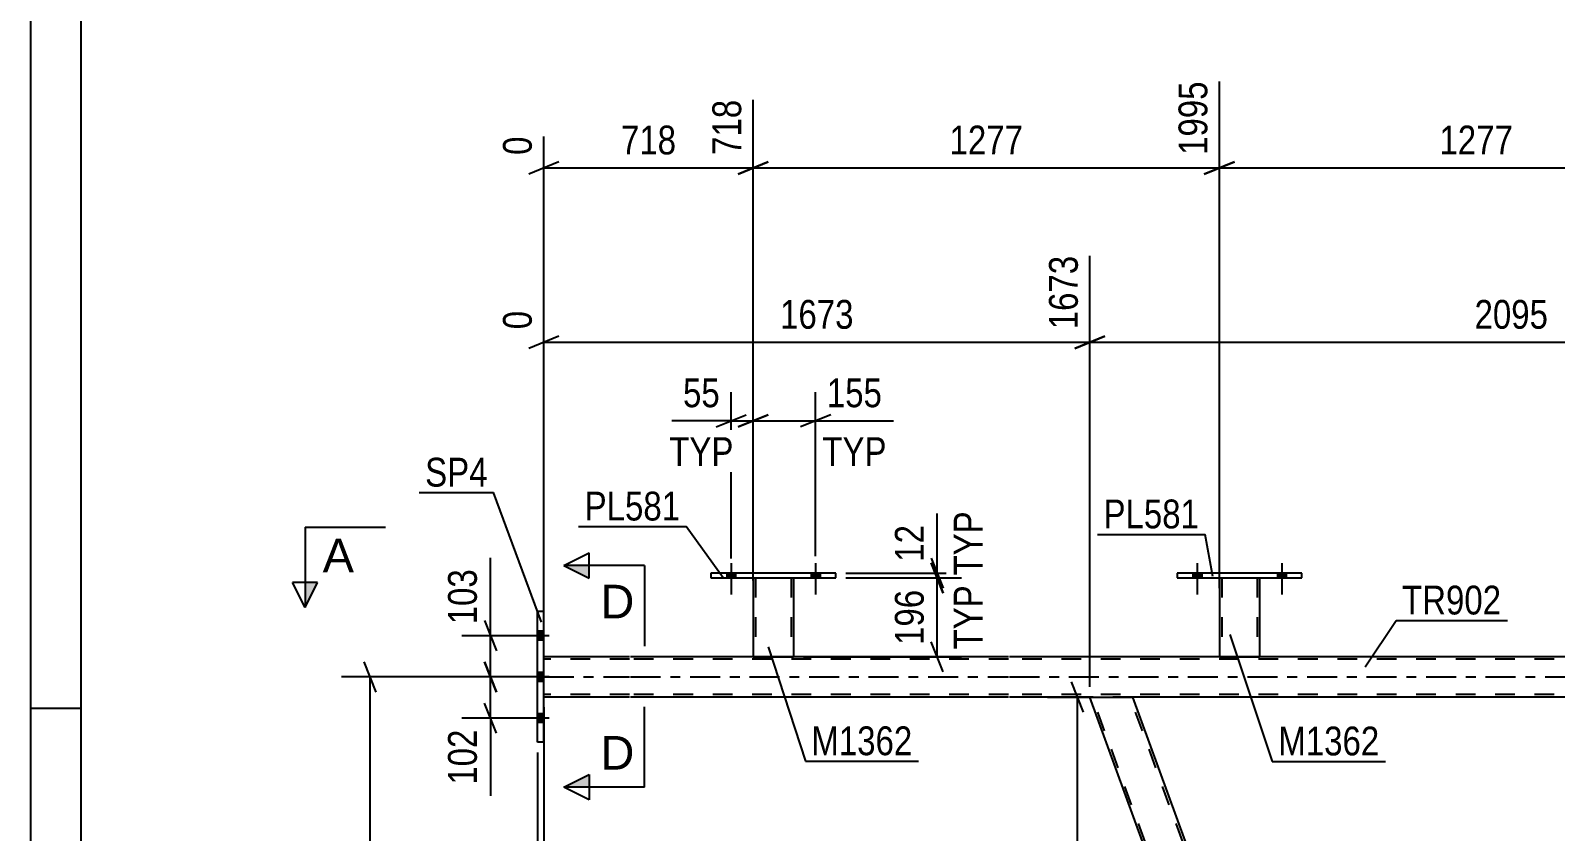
# Model space of a CAD drawing. Header units: millimetres. Extents: x 0 to 841, y 0 to 594.
# Drawn here: x 0 to 151.6, y 434.8 to 514.4 of the extents above; entities that cross this region are included whole.
import ezdxf

# ---------------------------------------------------------------- set-up
doc = ezdxf.new("R2010")
doc.units = ezdxf.units.MM
doc.linetypes.add('DXK_LINE_DOT2', pattern=[3.9198, 1.9599, -1.9599])
doc.linetypes.add('DXK_LINE_DOT3', pattern=[5.9187, 2.979, -0.9799, 0.9799, -0.9799])
doc.styles.add('Arial', font='ARIAL.TTF', dxfattribs={"height": 0.2})
doc.styles.add('Arial Narrow', font='ARIALN.TTF', dxfattribs={"height": 0.2})

# ---------------------------------------------------------------- blocks, each defined once
blk = doc.blocks.new('Unknown-275727292-1135 - 18137')
at = {"color": 5, "linetype": 'Continuous'}
for p, q in [((0, 594), (0, 0)), ((5, 589), (5, 5)), ((5, 447), (0, 447))]:
    blk.add_line(p, q, dxfattribs=at)
blk = doc.blocks.new('Bolt-275727292-2763 - 2736')
at = {"linetype": 'Continuous'}
for points in [[(50.4, 454.67), (50.4, 453.79), (51.04, 453.79), (51.04, 454.67)], [(50.4, 454.67), (50.4, 453.79), (51.04, 453.79), (51.04, 454.67)], [(50.4, 454.67), (50.4, 453.79), (51.04, 453.79), (51.04, 454.67)], [(50.4, 450.57), (50.4, 449.69), (51.04, 449.69), (51.04, 450.57)], [(50.4, 450.57), (50.4, 449.69), (51.04, 449.69), (51.04, 450.57)], [(50.4, 446.47), (50.4, 445.59), (51.04, 445.59), (51.04, 446.47)], [(50.4, 446.47), (50.4, 445.59), (51.04, 445.59), (51.04, 446.47)], [(50.4, 446.47), (50.4, 445.59), (51.04, 445.59), (51.04, 446.47)]]:
    blk.add_hatch(color=1, dxfattribs=at).paths.add_polyline_path(points)
at = {"color": 1, "linetype": 'Continuous'}
for p, q in [((51.56, 454.23), (48.24, 454.23)), ((51.56, 454.23), (48.24, 454.23)), ((51.56, 454.23), (48.24, 454.23)), ((51.04, 454.67), (50.4, 454.67)), ((51.04, 454.67), (50.4, 454.67)), ((51.04, 454.67), (50.4, 454.67)), ((51.04, 453.79), (50.4, 453.79)), ((51.04, 453.79), (50.4, 453.79)), ((51.04, 453.79), (50.4, 453.79)), ((51.04, 450.57), (50.4, 450.57)), ((51.04, 450.57), (50.4, 450.57)), ((51.56, 450.13), (48.24, 450.13)), ((51.56, 450.13), (48.24, 450.13)), ((51.04, 449.69), (50.4, 449.69)), ((51.04, 449.69), (50.4, 449.69)), ((51.56, 446.03), (48.24, 446.03)), ((51.56, 446.03), (48.24, 446.03)), ((51.56, 446.03), (48.24, 446.03)), ((51.04, 446.47), (50.4, 446.47)), ((51.04, 446.47), (50.4, 446.47)), ((51.04, 446.47), (50.4, 446.47)), ((51.04, 445.59), (50.4, 445.59)), ((51.04, 445.59), (50.4, 445.59)), ((51.04, 445.59), (50.4, 445.59))]:
    blk.add_line(p, q, dxfattribs=at)
blk = doc.blocks.new('Part-275727292-2844 - 2736')
at = {"color": 2, "linetype": 'Continuous'}
for p, q in [((59.56, 452.13), (51.04, 452.13)), ((97.23, 452.13), (59.66, 452.13)), ((753.15, 452.13), (97.33, 452.13)), ((59.56, 448.13), (51.04, 448.13)), ((97.23, 448.13), (59.66, 448.13)), ((105.33, 448.13), (97.33, 448.13)), ((189.14, 448.13), (109.58, 448.13))]:
    blk.add_line(p, q, dxfattribs=at)
at = {"color": 7, "linetype": 'DXK_LINE_DOT2'}
for p, q in [((51.04, 448.13), (51.04, 452.13)), ((59.56, 451.89), (51.04, 451.89)), ((97.23, 451.89), (59.66, 451.89)), ((759.07, 451.89), (97.33, 451.89)), ((59.56, 448.37), (51.04, 448.37)), ((97.23, 448.37), (59.66, 448.37)), ((759.07, 448.37), (97.33, 448.37)), ((109.58, 448.13), (105.33, 448.13))]:
    blk.add_line(p, q, dxfattribs=at)
at = {"color": 7, "linetype": 'DXK_LINE_DOT3'}
for p, q in [((51.04, 450.13), (59.56, 450.13)), ((59.66, 450.13), (97.23, 450.13)), ((97.33, 450.13), (759.07, 450.13))]:
    blk.add_line(p, q, dxfattribs=at)
blk = doc.blocks.new('Part-275727292-2884 - 2736')
at = {"color": 2, "linetype": 'Continuous'}
for p, q in [((149.45, 326.91), (105.33, 448.13)), ((105.33, 448.13), (109.58, 448.13)), ((109.58, 448.13), (152.44, 330.38))]:
    blk.add_line(p, q, dxfattribs=at)
at = {"color": 7, "linetype": 'DXK_LINE_DOT2'}
for p, q in [((149.7, 326.91), (105.58, 448.13)), ((153.45, 326.91), (109.33, 448.13)), ((152.44, 330.38), (153.71, 326.91)), ((153.71, 326.91), (149.45, 326.91))]:
    blk.add_line(p, q, dxfattribs=at)
blk = doc.blocks.new('Part-275727292-2914 - 2736')
at = {"color": 2, "linetype": 'Continuous'}
for p, q in [((50.4, 443.63), (50.4, 456.63)), ((51.04, 456.63), (50.4, 456.63)), ((51.04, 443.63), (51.04, 456.63)), ((51.04, 443.63), (50.4, 443.63))]:
    blk.add_line(p, q, dxfattribs=at)
blk = doc.blocks.new('Part-275727292-3041 - 2736')
at = {"color": 2, "linetype": 'Continuous'}
for p, q in [((67.66, 460.45), (67.66, 459.97)), ((80.06, 460.45), (67.66, 460.45)), ((67.66, 459.97), (80.06, 459.97)), ((80.06, 459.97), (80.06, 460.45))]:
    blk.add_line(p, q, dxfattribs=at)
blk = doc.blocks.new('Part-275727292-3044 - 2736')
at = {"color": 7, "linetype": 'DXK_LINE_DOT2'}
for p, q in [((71.86, 459.98), (75.86, 459.98)), ((71.86, 459.97), (71.86, 459.98)), ((71.86, 459.98), (71.86, 459.97)), ((72.1, 459.98), (72.1, 452.13)), ((75.62, 459.98), (75.62, 452.13)), ((75.86, 459.98), (75.86, 459.97)), ((75.86, 459.97), (75.86, 459.98)), ((75.6, 452.13), (75.56, 452.13)), ((75.56, 452.13), (75.6, 452.13)), ((75.62, 452.13), (75.6, 452.13)), ((75.6, 452.13), (75.62, 452.13))]:
    blk.add_line(p, q, dxfattribs=at)
at = {"color": 2, "linetype": 'Continuous'}
for p, q in [((71.86, 459.97), (71.86, 452.13)), ((75.86, 459.97), (75.86, 452.13)), ((71.86, 452.13), (75.86, 452.13))]:
    blk.add_line(p, q, dxfattribs=at)
blk = doc.blocks.new('Part-275727292-3065 - 2736')
at = {"color": 2, "linetype": 'Continuous'}
for p, q in [((114.01, 460.45), (114.01, 459.97)), ((126.41, 460.45), (114.01, 460.45)), ((114.01, 459.97), (126.41, 459.97)), ((126.41, 459.97), (126.41, 460.45))]:
    blk.add_line(p, q, dxfattribs=at)
blk = doc.blocks.new('Part-275727292-3068 - 2736')
at = {"color": 7, "linetype": 'DXK_LINE_DOT2'}
for p, q in [((118.21, 459.98), (122.21, 459.98)), ((118.21, 459.97), (118.21, 459.98)), ((118.21, 459.98), (118.21, 459.97)), ((118.45, 459.98), (118.45, 452.13)), ((121.97, 459.98), (121.97, 452.13)), ((122.21, 459.98), (122.21, 459.97)), ((122.21, 459.97), (122.21, 459.98)), ((121.91, 452.13), (121.95, 452.13)), ((121.91, 452.13), (121.95, 452.13)), ((121.95, 452.13), (121.97, 452.13)), ((121.95, 452.13), (121.97, 452.13))]:
    blk.add_line(p, q, dxfattribs=at)
at = {"color": 2, "linetype": 'Continuous'}
for p, q in [((118.21, 459.97), (118.21, 452.13)), ((122.21, 459.97), (122.21, 452.13)), ((118.21, 452.13), (122.21, 452.13))]:
    blk.add_line(p, q, dxfattribs=at)
blk = doc.blocks.new('Bolt-275727292-3099 - 2736')
at = {"linetype": 'Continuous'}
for points in [[(115.57, 459.97), (116.45, 459.97), (116.45, 460.45), (115.57, 460.45)], [(123.97, 459.97), (124.85, 459.97), (124.85, 460.45), (123.97, 460.45)]]:
    blk.add_hatch(color=1, dxfattribs=at).paths.add_polyline_path(points)
at = {"color": 1, "linetype": 'Continuous'}
for p, q in [((116.01, 461.45), (116.01, 458.33)), ((124.41, 461.45), (124.41, 458.33)), ((115.57, 460.45), (115.57, 459.97)), ((116.45, 460.45), (116.45, 459.97)), ((123.97, 460.45), (123.97, 459.97)), ((124.85, 460.45), (124.85, 459.97))]:
    blk.add_line(p, q, dxfattribs=at)
blk = doc.blocks.new('Bolt-275727292-3100 - 2736')
at = {"linetype": 'Continuous'}
for points in [[(115.57, 459.97), (116.45, 459.97), (116.45, 460.45), (115.57, 460.45)], [(123.97, 459.97), (124.85, 459.97), (124.85, 460.45), (123.97, 460.45)]]:
    blk.add_hatch(color=1, dxfattribs=at).paths.add_polyline_path(points)
at = {"color": 1, "linetype": 'Continuous'}
for p, q in [((116.01, 461.45), (116.01, 458.33)), ((124.41, 461.45), (124.41, 458.33)), ((115.57, 460.45), (115.57, 459.97)), ((116.45, 460.45), (116.45, 459.97)), ((123.97, 460.45), (123.97, 459.97)), ((124.85, 460.45), (124.85, 459.97))]:
    blk.add_line(p, q, dxfattribs=at)
blk = doc.blocks.new('Bolt-275727292-3110 - 2736')
at = {"linetype": 'Continuous'}
for points in [[(69.22, 459.97), (70.1, 459.97), (70.1, 460.45), (69.22, 460.45)], [(77.62, 459.97), (78.5, 459.97), (78.5, 460.45), (77.62, 460.45)]]:
    blk.add_hatch(color=1, dxfattribs=at).paths.add_polyline_path(points)
at = {"color": 1, "linetype": 'Continuous'}
for p, q in [((69.66, 461.45), (69.66, 458.33)), ((78.06, 461.45), (78.06, 458.33)), ((69.22, 460.45), (69.22, 459.97)), ((70.1, 460.45), (70.1, 459.97)), ((77.62, 460.45), (77.62, 459.97)), ((78.5, 460.45), (78.5, 459.97))]:
    blk.add_line(p, q, dxfattribs=at)
blk = doc.blocks.new('Bolt-275727292-3111 - 2736')
at = {"linetype": 'Continuous'}
for points in [[(69.22, 459.97), (70.1, 459.97), (70.1, 460.45), (69.22, 460.45)], [(77.62, 459.97), (78.5, 459.97), (78.5, 460.45), (77.62, 460.45)]]:
    blk.add_hatch(color=1, dxfattribs=at).paths.add_polyline_path(points)
at = {"color": 1, "linetype": 'Continuous'}
for p, q in [((69.66, 461.45), (69.66, 458.33)), ((78.06, 461.45), (78.06, 458.33)), ((69.22, 460.45), (69.22, 459.97)), ((70.1, 460.45), (70.1, 459.97)), ((77.62, 460.45), (77.62, 459.97)), ((78.5, 460.45), (78.5, 459.97))]:
    blk.add_line(p, q, dxfattribs=at)
blk = doc.blocks.new('StraightDimension-275727292-17018 - 2736')
at = {"color": 7, "linetype": 'Continuous'}
for p, q in [((89.56, 461.95), (90.76, 458.95)), ((90.76, 458.47), (89.56, 461.47)), ((81.06, 460.45), (92.56, 460.45)), ((81.06, 459.97), (92.56, 459.97)), ((90.16, 459.97), (90.16, 460.45))]:
    blk.add_line(p, q, dxfattribs=at)
at = {"color": 0, "linetype": 'Continuous'}
blk.add_wipeout([(95.26, 467.2), (91.06, 467.2), (91.06, 459.61), (95.26, 459.61)], dxfattribs=at)
at = {"color": 0}
blk.add_wipeout([(89.41, 465.84), (85.21, 465.84), (85.21, 460.98), (89.41, 460.98)], dxfattribs=at)
at = {"color": 7, "linetype": 'Continuous'}
blk.add_line((90.16, 460.45), (90.16, 466.36), dxfattribs=at)
blk.add_line((90.16, 460.45), (90.16, 466.36), dxfattribs=at)
at = {"color": 3, "linetype": 'Continuous', "style": 'Arial Narrow'}
blk.add_text('TYP', height=2.863, rotation=90.0002, dxfattribs=at).set_placement((94.66, 460.21))
at = {"color": 3, "style": 'Arial Narrow'}
blk.add_text('12', height=2.863, rotation=90.0002, dxfattribs=at).set_placement((88.81, 461.58))
blk = doc.blocks.new('StraightDimension-275727292-4008 - 2736')
at = {"color": 7, "linetype": 'Continuous'}
for p, q in [((34.36, 448.63), (33.16, 451.63)), ((49.4, 450.13), (30.91, 450.13)), ((33.76, 324.27), (33.76, 450.13)), ((33.16, 325.77), (34.36, 322.77)), ((87.07, 324.27), (30.91, 324.27))]:
    blk.add_line(p, q, dxfattribs=at)
at = {"color": 0}
blk.add_wipeout([(33.01, 391.46), (28.81, 391.46), (28.81, 382.95), (33.01, 382.95)], dxfattribs=at)
at = {"color": 3, "style": 'Arial Narrow'}
blk.add_text('3146', height=2.863, rotation=90.0002, dxfattribs=at).set_placement((32.41, 383.55))
blk = doc.blocks.new('StraightDimension-275727292-17019 - 2736')
at = {"color": 7, "linetype": 'Continuous'}
for p, q in [((89.56, 461.47), (90.76, 458.47)), ((81.06, 459.97), (92.56, 459.97)), ((90.16, 452.13), (90.16, 459.97)), ((90.76, 450.63), (89.56, 453.63)), ((76.86, 452.13), (92.56, 452.13))]:
    blk.add_line(p, q, dxfattribs=at)
at = {"color": 0, "linetype": 'Continuous'}
blk.add_wipeout([(95.26, 459.85), (91.06, 459.85), (91.06, 452.26), (95.26, 452.26)], dxfattribs=at)
at = {"color": 0}
blk.add_wipeout([(89.41, 459.4), (85.21, 459.4), (85.21, 452.71), (89.41, 452.71)], dxfattribs=at)
at = {"color": 3, "style": 'Arial Narrow'}
blk.add_text('196', height=2.863, rotation=90.0002, dxfattribs=at).set_placement((88.81, 453.31))
at = {"color": 3, "linetype": 'Continuous', "style": 'Arial Narrow'}
blk.add_text('TYP', height=2.863, rotation=90.0002, dxfattribs=at).set_placement((94.66, 452.86))
blk = doc.blocks.new('StraightDimension-275727292-17081 - 2736')
at = {"color": 7, "linetype": 'Continuous'}
for p, q in [((45.13, 455.73), (46.33, 452.73)), ((48.36, 454.23), (42.88, 454.23)), ((45.73, 450.13), (45.73, 454.23)), ((46.33, 448.63), (45.13, 451.63)), ((50.04, 450.13), (42.88, 450.13))]:
    blk.add_line(p, q, dxfattribs=at)
at = {"color": 0}
blk.add_wipeout([(44.98, 461.44), (40.78, 461.44), (40.78, 454.76), (44.98, 454.76)], dxfattribs=at)
at = {"color": 7, "linetype": 'Continuous'}
blk.add_line((45.73, 454.23), (45.73, 461.97), dxfattribs=at)
blk.add_line((45.73, 454.23), (45.73, 461.97), dxfattribs=at)
at = {"color": 3, "style": 'Arial Narrow'}
blk.add_text('103', height=2.863, rotation=90.0002, dxfattribs=at).set_placement((44.38, 455.36))
blk = doc.blocks.new('StraightDimension-275727292-17082 - 2736')
at = {"color": 7, "linetype": 'Continuous'}
for p, q in [((45.13, 451.63), (46.33, 448.63)), ((50.04, 450.13), (42.88, 450.13)), ((45.73, 446.03), (45.73, 450.13)), ((46.33, 444.53), (45.13, 447.53)), ((48.68, 446.03), (42.88, 446.03))]:
    blk.add_line(p, q, dxfattribs=at)
at = {"color": 0}
blk.add_wipeout([(44.98, 445.51), (40.78, 445.51), (40.78, 438.82), (44.98, 438.82)], dxfattribs=at)
at = {"color": 7, "linetype": 'Continuous'}
blk.add_line((45.73, 446.03), (45.73, 438.3), dxfattribs=at)
blk.add_line((45.73, 446.03), (45.73, 438.3), dxfattribs=at)
at = {"color": 3, "style": 'Arial Narrow'}
blk.add_text('102', height=2.863, rotation=90.0002, dxfattribs=at).set_placement((44.38, 439.42))
blk = doc.blocks.new('StraightDimension-275727292-3878 - 2736')
at = {"color": 7, "linetype": 'Continuous'}
for p, q in [((51.04, 447.13), (51.04, 389.52)), ((88.71, 327.91), (88.71, 394.77)), ((52.54, 392.52), (49.54, 391.32)), ((51.04, 391.92), (88.71, 391.92)), ((87.21, 391.32), (90.21, 392.52))]:
    blk.add_line(p, q, dxfattribs=at)
at = {"color": 0}
blk.add_wipeout([(74.13, 392.67), (74.13, 396.87), (65.62, 396.87), (65.62, 392.67)], dxfattribs=at)
at = {"color": 3, "style": 'Arial Narrow'}
blk.add_text('1139', height=2.863, dxfattribs=at).set_placement((66.22, 393.27))
blk = doc.blocks.new('StraightDimension-275727292-4024 - 2736')
at = {"color": 7, "linetype": 'Continuous'}
for p, q in [((104.71, 446.63), (103.51, 449.63)), ((101.13, 448.13), (106.51, 448.13)), ((104.11, 326.91), (104.11, 448.13)), ((103.51, 328.41), (104.71, 325.41)), ((117.31, 326.91), (101.26, 326.91))]:
    blk.add_line(p, q, dxfattribs=at)
at = {"color": 0}
blk.add_wipeout([(103.36, 391.78), (99.16, 391.78), (99.16, 383.27), (103.36, 383.27)], dxfattribs=at)
at = {"color": 3, "style": 'Arial Narrow'}
blk.add_text('3030', height=2.863, rotation=90.0002, dxfattribs=at).set_placement((102.76, 383.87))
blk = doc.blocks.new('StraightDimension-275727292-8529 - 2736')
at = {"color": 7, "linetype": 'Continuous'}
for p, q in [((105.33, 449.13), (105.33, 492)), ((189.14, 449.13), (189.14, 492)), ((106.83, 483.99), (103.83, 482.79)), ((187.64, 482.79), (190.64, 483.99)), ((105.33, 483.39), (189.14, 483.39))]:
    blk.add_line(p, q, dxfattribs=at)
at = {"color": 0, "linetype": 'Continuous'}
blk.add_wipeout([(188.54, 492.6), (184.34, 492.6), (184.34, 484.09), (188.54, 484.09)], dxfattribs=at)
at = {"color": 0}
blk.add_wipeout([(151.49, 484.14), (151.49, 488.34), (142.98, 488.34), (142.98, 484.14)], dxfattribs=at)
at = {"color": 3, "linetype": 'Continuous', "style": 'Arial Narrow'}
blk.add_text('3769', height=2.863, rotation=90.0002, dxfattribs=at).set_placement((187.94, 484.69))
at = {"color": 3, "style": 'Arial Narrow'}
blk.add_text('2095', height=2.863, dxfattribs=at).set_placement((143.58, 484.74))
blk = doc.blocks.new('StraightDimension-275727292-8530 - 2736')
at = {"color": 7, "linetype": 'Continuous'}
for p, q in [((105.33, 449.13), (105.33, 492)), ((51.04, 453.13), (51.04, 486.52)), ((52.54, 483.99), (49.54, 482.79)), ((103.83, 482.79), (106.83, 483.99)), ((51.04, 483.39), (105.33, 483.39))]:
    blk.add_line(p, q, dxfattribs=at)
at = {"color": 0, "linetype": 'Continuous'}
for points in [[(104.73, 492.6), (100.53, 492.6), (100.53, 484.09), (104.73, 484.09)], [(50.44, 487.12), (46.24, 487.12), (46.24, 484.09), (50.44, 484.09)]]:
    blk.add_wipeout(points, dxfattribs=at)
at = {"color": 0}
blk.add_wipeout([(82.44, 484.14), (82.44, 488.34), (73.93, 488.34), (73.93, 484.14)], dxfattribs=at)
at = {"color": 3, "linetype": 'Continuous', "style": 'Arial Narrow'}
for s, height, p in [('1673', 2.863, (104.13, 484.69)), ('0', 2.86, (49.84, 484.69))]:
    blk.add_text(s, height=height, rotation=90.0002, dxfattribs=at).set_placement(p)
at = {"color": 3, "style": 'Arial Narrow'}
blk.add_text('1673', height=2.863, dxfattribs=at).set_placement((74.53, 484.74))
blk = doc.blocks.new('StraightDimension-275727292-16743 - 2736')
at = {"color": 7, "linetype": 'Continuous'}
for p, q in [((118.21, 458.95), (118.21, 509.33)), ((169.29, 458.95), (169.29, 509.33)), ((119.71, 501.32), (116.71, 500.12)), ((118.21, 500.72), (169.29, 500.72)), ((167.79, 500.12), (170.79, 501.32))]:
    blk.add_line(p, q, dxfattribs=at)
at = {"color": 0, "linetype": 'Continuous'}
blk.add_wipeout([(168.69, 509.93), (164.49, 509.93), (164.49, 501.42), (168.69, 501.42)], dxfattribs=at)
at = {"color": 0}
blk.add_wipeout([(148, 501.47), (148, 505.67), (139.49, 505.67), (139.49, 501.47)], dxfattribs=at)
at = {"color": 3, "linetype": 'Continuous', "style": 'Arial Narrow'}
blk.add_text('3272', height=2.863, rotation=90.0002, dxfattribs=at).set_placement((168.09, 502.02))
at = {"color": 3, "style": 'Arial Narrow'}
blk.add_text('1277', height=2.863, dxfattribs=at).set_placement((140.09, 502.07))
blk = doc.blocks.new('StraightDimension-275727292-16744 - 2736')
at = {"color": 7, "linetype": 'Continuous'}
for p, q in [((118.21, 458.95), (118.21, 509.33)), ((71.86, 459.71), (71.86, 507.5)), ((73.36, 501.32), (70.36, 500.12)), ((71.86, 500.72), (118.21, 500.72)), ((116.71, 500.12), (119.71, 501.32))]:
    blk.add_line(p, q, dxfattribs=at)
at = {"color": 0, "linetype": 'Continuous'}
blk.add_wipeout([(117.61, 509.93), (113.41, 509.93), (113.41, 501.42), (117.61, 501.42)], dxfattribs=at)
at = {"color": 0}
blk.add_wipeout([(99.29, 501.47), (99.29, 505.67), (90.78, 505.67), (90.78, 501.47)], dxfattribs=at)
at = {"color": 3, "linetype": 'Continuous', "style": 'Arial Narrow'}
blk.add_text('1995', height=2.863, rotation=90.0002, dxfattribs=at).set_placement((117.01, 502.02))
at = {"color": 3, "style": 'Arial Narrow'}
blk.add_text('1277', height=2.863, dxfattribs=at).set_placement((91.38, 502.07))
blk = doc.blocks.new('StraightDimension-275727292-16745 - 2736')
at = {"color": 7, "linetype": 'Continuous'}
for p, q in [((71.86, 459.71), (71.86, 507.5)), ((51.04, 453.13), (51.04, 503.84)), ((52.54, 501.32), (49.54, 500.12)), ((51.04, 500.72), (71.86, 500.72)), ((70.36, 500.12), (73.36, 501.32))]:
    blk.add_line(p, q, dxfattribs=at)
at = {"color": 0, "linetype": 'Continuous'}
for points in [[(71.26, 508.1), (67.06, 508.1), (67.06, 501.42), (71.26, 501.42)], [(50.44, 504.44), (46.24, 504.44), (46.24, 501.42), (50.44, 501.42)]]:
    blk.add_wipeout(points, dxfattribs=at)
at = {"color": 0}
blk.add_wipeout([(64.79, 501.47), (64.79, 505.67), (58.11, 505.67), (58.11, 501.47)], dxfattribs=at)
at = {"color": 3, "linetype": 'Continuous', "style": 'Arial Narrow'}
for s, height, p in [('718', 2.863, (70.66, 502.02)), ('0', 2.86, (49.84, 502.02))]:
    blk.add_text(s, height=height, rotation=90.0002, dxfattribs=at).set_placement(p)
at = {"color": 3, "style": 'Arial Narrow'}
blk.add_text('718', height=2.863, dxfattribs=at).set_placement((58.71, 502.07))
blk = doc.blocks.new('StraightDimension-275727292-17037 - 2736')
at = {"color": 7, "linetype": 'Continuous'}
for p, q in [((71.86, 460.97), (71.86, 478.44)), ((78.06, 462.13), (78.06, 478.44)), ((70.36, 474.99), (73.36, 476.19)), ((79.56, 476.19), (76.56, 474.99)), ((71.86, 475.59), (78.06, 475.59))]:
    blk.add_line(p, q, dxfattribs=at)
at = {"color": 0}
blk.add_wipeout([(85.27, 476.34), (85.27, 480.54), (78.58, 480.54), (78.58, 476.34)], dxfattribs=at)
at = {"color": 0, "linetype": 'Continuous'}
blk.add_wipeout([(85.72, 470.49), (85.72, 474.69), (78.13, 474.69), (78.13, 470.49)], dxfattribs=at)
at = {"color": 7, "linetype": 'Continuous'}
blk.add_line((78.06, 475.59), (85.79, 475.59), dxfattribs=at)
blk.add_line((78.06, 475.59), (85.79, 475.59), dxfattribs=at)
at = {"color": 3, "style": 'Arial Narrow'}
blk.add_text('155', height=2.863, dxfattribs=at).set_placement((79.18, 476.94))
at = {"color": 3, "linetype": 'Continuous', "style": 'Arial Narrow'}
blk.add_text('TYP', height=2.863, dxfattribs=at).set_placement((78.73, 471.09))
blk = doc.blocks.new('StraightDimension-275727292-17038 - 2736')
at = {"color": 7, "linetype": 'Continuous'}
for p, q in [((69.66, 461.91), (69.66, 478.44)), ((71.86, 460.97), (71.86, 478.44)), ((68.16, 474.99), (71.16, 476.19)), ((73.36, 476.19), (70.36, 474.99)), ((69.66, 475.59), (71.86, 475.59))]:
    blk.add_line(p, q, dxfattribs=at)
at = {"color": 0}
blk.add_wipeout([(69.13, 476.34), (69.13, 480.54), (64.28, 480.54), (64.28, 476.34)], dxfattribs=at)
at = {"color": 0, "linetype": 'Continuous'}
blk.add_wipeout([(70.5, 470.49), (70.5, 474.69), (62.91, 474.69), (62.91, 470.49)], dxfattribs=at)
at = {"color": 7, "linetype": 'Continuous'}
blk.add_line((69.66, 475.59), (63.75, 475.59), dxfattribs=at)
blk.add_line((69.66, 475.59), (63.75, 475.59), dxfattribs=at)
at = {"color": 3, "style": 'Arial Narrow'}
blk.add_text('55', height=2.863, dxfattribs=at).set_placement((64.88, 476.94))
at = {"color": 3, "linetype": 'Continuous', "style": 'Arial Narrow'}
blk.add_text('TYP', height=2.863, dxfattribs=at).set_placement((63.51, 471.09))
blk = doc.blocks.new('StraightDimension-275727292-17054 - 2736')
at = {"color": 7, "linetype": 'Continuous'}
blk.add_line((50.4, 442.63), (50.4, 284.76), dxfattribs=at)
blk = doc.blocks.new('Mark-275727292-2840 - 2736')
at = {"color": 0}
blk.add_wipeout([(146.24, 456.34), (146.24, 459.34), (136.37, 459.34), (136.37, 456.34)], dxfattribs=at)
blk.add_wipeout([(146.24, 456.34), (146.24, 459.34), (136.37, 459.34), (136.37, 456.34)], dxfattribs=at)
at = {"color": 30, "linetype": 'Continuous'}
for p, q in [((132.7, 451.13), (135.77, 455.74)), ((135.77, 455.74), (146.84, 455.74))]:
    blk.add_line(p, q, dxfattribs=at)
at = {"color": 3, "style": 'Arial Narrow'}
blk.add_text('TR902', height=2.863, dxfattribs=at).set_placement((136.37, 456.34))
blk = doc.blocks.new('SectionMark-275727292-4129 - 2736')
at = {"linetype": 'Continuous'}
for points in [[(55.54, 461.2), (55.54, 459.95), (53.04, 461.2)], [(55.54, 440.42), (55.54, 439.17), (53.04, 439.17)]]:
    blk.add_hatch(color=6, dxfattribs=at).paths.add_polyline_path(points)
at = {"color": 6, "linetype": 'Continuous'}
for p, q in [((53.04, 461.2), (55.54, 462.45)), ((61.04, 461.2), (53.04, 461.2)), ((53.04, 461.2), (55.54, 459.95)), ((55.54, 459.95), (55.54, 462.45)), ((61.04, 461.2), (61.04, 453.2)), ((61.04, 439.17), (61.04, 447.17)), ((53.04, 439.17), (55.54, 440.42)), ((55.54, 440.42), (55.54, 437.92)), ((61.04, 439.17), (53.04, 439.17)), ((55.54, 437.92), (53.04, 439.17))]:
    blk.add_line(p, q, dxfattribs=at)
at = {"color": 0, "linetype": 'Continuous'}
for points in [[(60.04, 455.95), (60.04, 459.45), (56.67, 459.45), (56.67, 455.95)], [(60.04, 440.92), (60.04, 444.42), (56.67, 444.42), (56.67, 440.92)]]:
    blk.add_wipeout(points, dxfattribs=at)
at = {"color": 3, "linetype": 'Continuous', "style": 'Arial'}
for p in [(56.67, 455.95), (56.67, 440.92)]:
    blk.add_text('D', height=3.34, dxfattribs=at).set_placement(p)
blk = doc.blocks.new('Mark-275727292-2910 - 2736')
at = {"color": 0}
blk.add_wipeout([(45.45, 469.05), (45.45, 472.05), (39.24, 472.05), (39.24, 469.05)], dxfattribs=at)
blk.add_wipeout([(45.45, 469.05), (45.45, 472.05), (39.24, 472.05), (39.24, 469.05)], dxfattribs=at)
at = {"color": 30, "linetype": 'Continuous'}
for p in [(38.64, 468.45), (50.8, 455.56)]:
    blk.add_line(p, (46.05, 468.45), dxfattribs=at)
at = {"color": 3, "style": 'Arial Narrow'}
blk.add_text('SP4', height=2.863, dxfattribs=at).set_placement((39.24, 469.05))
blk = doc.blocks.new('Mark-275727292-15231 - 2736')
at = {"color": 0}
blk.add_wipeout([(64.6, 465.68), (64.6, 468.68), (55.1, 468.68), (55.1, 465.68)], dxfattribs=at)
blk.add_wipeout([(64.6, 465.68), (64.6, 468.68), (55.1, 468.68), (55.1, 465.68)], dxfattribs=at)
at = {"color": 30, "linetype": 'Continuous'}
for p in [(54.5, 465.08), (68.87, 459.97)]:
    blk.add_line(p, (65.2, 465.08), dxfattribs=at)
at = {"color": 3, "style": 'Arial Narrow'}
blk.add_text('PL581', height=2.863, dxfattribs=at).set_placement((55.1, 465.68))
blk = doc.blocks.new('SectionMark-275727292-4099 - 2736')
at = {"linetype": 'Continuous'}
blk.add_hatch(color=6, dxfattribs=at).paths.add_polyline_path([(27.3, 459.53), (28.55, 459.53), (27.3, 457.03)])
at = {"color": 6, "linetype": 'Continuous'}
for p, q in [((27.3, 465.03), (35.3, 465.03)), ((27.3, 465.03), (27.3, 457.03)), ((27.3, 457.03), (26.05, 459.53)), ((28.55, 459.53), (26.05, 459.53)), ((27.3, 457.03), (28.55, 459.53))]:
    blk.add_line(p, q, dxfattribs=at)
at = {"color": 0, "linetype": 'Continuous'}
blk.add_wipeout([(32.16, 460.53), (32.16, 464.03), (29.05, 464.03), (29.05, 460.53)], dxfattribs=at)
at = {"color": 3, "linetype": 'Continuous', "style": 'Arial'}
blk.add_text('A', height=3.34, dxfattribs=at).set_placement((29.05, 460.53))
blk = doc.blocks.new('Mark-275727292-15255 - 2736')
at = {"color": 0}
blk.add_wipeout([(116.19, 464.9), (116.19, 467.9), (106.69, 467.9), (106.69, 464.9)], dxfattribs=at)
blk.add_wipeout([(116.19, 464.9), (116.19, 467.9), (106.69, 467.9), (106.69, 464.9)], dxfattribs=at)
at = {"color": 30, "linetype": 'Continuous'}
for p in [(106.09, 464.3), (117.56, 460.1)]:
    blk.add_line(p, (116.79, 464.3), dxfattribs=at)
at = {"color": 3, "style": 'Arial Narrow'}
blk.add_text('PL581', height=2.863, dxfattribs=at).set_placement((106.69, 464.9))
blk = doc.blocks.new('Mark-275727292-15234 - 2736')
at = {"color": 0}
blk.add_wipeout([(87.69, 442.35), (87.69, 445.35), (77.64, 445.35), (77.64, 442.35)], dxfattribs=at)
blk.add_wipeout([(87.69, 442.35), (87.69, 445.35), (77.64, 445.35), (77.64, 442.35)], dxfattribs=at)
at = {"color": 30, "linetype": 'Continuous'}
for p, q in [((73.33, 453.12), (77.04, 441.75)), ((77.04, 441.75), (88.29, 441.75))]:
    blk.add_line(p, q, dxfattribs=at)
at = {"color": 3, "style": 'Arial Narrow'}
blk.add_text('M1362', height=2.863, dxfattribs=at).set_placement((77.64, 442.35))
blk = doc.blocks.new('Mark-275727292-15258 - 2736')
at = {"color": 0}
blk.add_wipeout([(134.12, 442.33), (134.12, 445.33), (124.07, 445.33), (124.07, 442.33)], dxfattribs=at)
blk.add_wipeout([(134.12, 442.33), (134.12, 445.33), (124.07, 445.33), (124.07, 442.33)], dxfattribs=at)
at = {"color": 30, "linetype": 'Continuous'}
for p, q in [((119.26, 454.36), (123.47, 441.73)), ((123.47, 441.73), (134.72, 441.73))]:
    blk.add_line(p, q, dxfattribs=at)
at = {"color": 3, "style": 'Arial Narrow'}
blk.add_text('M1362', height=2.863, dxfattribs=at).set_placement((124.07, 442.33))

msp = doc.modelspace()

# ---------------------------------------------------------------- block references
for name in ['Unknown-275727292-1135 - 18137', 'Bolt-275727292-3110 - 2736', 'Bolt-275727292-3111 - 2736', 'Bolt-275727292-3099 - 2736', 'Bolt-275727292-3100 - 2736', 'Part-275727292-3041 - 2736', 'Part-275727292-3044 - 2736', 'Part-275727292-3065 - 2736', 'Part-275727292-3068 - 2736', 'Part-275727292-2914 - 2736', 'Bolt-275727292-2763 - 2736', 'Part-275727292-2844 - 2736', 'Part-275727292-2884 - 2736']:
    msp.add_blockref(name, (0, 0))

# ---------------------------------------------------------------- next in the draw order: block references
for name in ['StraightDimension-275727292-17018 - 2736', 'StraightDimension-275727292-4008 - 2736', 'StraightDimension-275727292-4024 - 2736']:
    msp.add_blockref(name, (0, 0))

# ---------------------------------------------------------------- next in the draw order: block references
for name in ['StraightDimension-275727292-8529 - 2736', 'StraightDimension-275727292-17081 - 2736', 'StraightDimension-275727292-17019 - 2736']:
    msp.add_blockref(name, (0, 0))

# ---------------------------------------------------------------- next in the draw order: block references
for name in ['StraightDimension-275727292-16743 - 2736', 'StraightDimension-275727292-17082 - 2736']:
    msp.add_blockref(name, (0, 0))

# ---------------------------------------------------------------- next in the draw order: block references
for name in ['StraightDimension-275727292-8530 - 2736', 'Mark-275727292-2840 - 2736', 'StraightDimension-275727292-3878 - 2736']:
    msp.add_blockref(name, (0, 0))

# ---------------------------------------------------------------- next in the draw order: block references
for name in ['StraightDimension-275727292-16744 - 2736', 'StraightDimension-275727292-17054 - 2736']:
    msp.add_blockref(name, (0, 0))

# ---------------------------------------------------------------- next in the draw order: block references
for name in ['StraightDimension-275727292-16745 - 2736', 'Mark-275727292-15258 - 2736']:
    msp.add_blockref(name, (0, 0))

# ---------------------------------------------------------------- next in the draw order: block references
for name in ['StraightDimension-275727292-17037 - 2736', 'Mark-275727292-2910 - 2736', 'SectionMark-275727292-4129 - 2736', 'Mark-275727292-15234 - 2736']:
    msp.add_blockref(name, (0, 0))

# ---------------------------------------------------------------- next in the draw order: block references
msp.add_blockref('StraightDimension-275727292-17038 - 2736', (0, 0))

# ---------------------------------------------------------------- next in the draw order: block references
msp.add_blockref('Mark-275727292-15231 - 2736', (0, 0))

# ---------------------------------------------------------------- next in the draw order: block references
msp.add_blockref('SectionMark-275727292-4099 - 2736', (0, 0))

# ---------------------------------------------------------------- next in the draw order: block references
msp.add_blockref('Mark-275727292-15255 - 2736', (0, 0))

doc.saveas('drawing.dxf')
